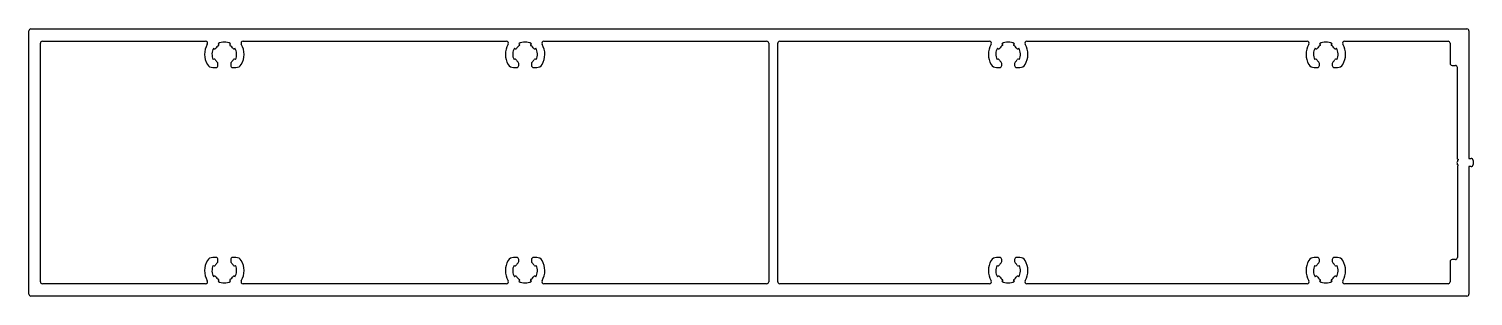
# Model space of a CAD drawing. Extents: x 3606 to 3957, y 1765 to 1830.
import ezdxf

# ---------------------------------------------------------------- set-up
doc = ezdxf.new("R2010")
doc.units = 0
doc.layers.add('RI-PROFILE', color=7, linetype='CONTINUOUS')

msp = doc.modelspace()

# ---------------------------------------------------------------- linework, layer by layer
at = {"layer": 'RI-PROFILE'}
for p, q in [((3605.92, 1765.61), (3605.92, 1829.61)), ((3606.42, 1830.11), (3955.42, 1830.11)), ((3955.92, 1829.61), (3955.92, 1798.61)), ((3608.72, 1768.61), (3608.72, 1826.61)), ((3609.22, 1827.11), (3648.86, 1827.11)), ((3650.84, 1825.43), (3650.99, 1825.28)), ((3652.05, 1826.34), (3651.9, 1826.49)), ((3654.95, 1826.49), (3654.8, 1826.34)), ((3655.86, 1825.28), (3656.01, 1825.43)), ((3657.98, 1827.11), (3721.96, 1827.11)), ((3723.94, 1825.43), (3724.09, 1825.28)), ((3725.15, 1826.34), (3725, 1826.49)), ((3728.05, 1826.49), (3727.9, 1826.34)), ((3728.96, 1825.28), (3729.11, 1825.43)), ((3731.08, 1827.11), (3785.22, 1827.11)), ((3785.72, 1826.61), (3785.72, 1768.61)), ((3787.92, 1768.61), (3787.92, 1826.61)), ((3788.42, 1827.11), (3839.36, 1827.11)), ((3841.34, 1825.43), (3841.49, 1825.28)), ((3842.55, 1826.34), (3842.4, 1826.49)), ((3845.45, 1826.49), (3845.3, 1826.34)), ((3846.36, 1825.28), (3846.51, 1825.43)), ((3848.48, 1827.11), (3916.56, 1827.11)), ((3918.54, 1825.43), (3918.69, 1825.28)), ((3919.75, 1826.34), (3919.6, 1826.49)), ((3922.65, 1826.49), (3922.5, 1826.34)), ((3923.56, 1825.28), (3923.71, 1825.43)), ((3925.68, 1827.11), (3950.82, 1827.11)), ((3951.32, 1826.61), (3951.32, 1821.71)), ((3650.94, 1822.75), (3650.7, 1822.64)), ((3656.14, 1822.64), (3655.91, 1822.75)), ((3724.04, 1822.75), (3723.8, 1822.64)), ((3729.24, 1822.64), (3729.01, 1822.75)), ((3841.44, 1822.75), (3841.2, 1822.64)), ((3846.64, 1822.64), (3846.41, 1822.75)), ((3918.64, 1822.75), (3918.4, 1822.64)), ((3923.84, 1822.64), (3923.61, 1822.75)), ((3650.59, 1820.71), (3651.37, 1820.71)), ((3651.87, 1821.21), (3651.87, 1821.65)), ((3654.97, 1821.65), (3654.97, 1821.21)), ((3655.47, 1820.71), (3656.25, 1820.71)), ((3723.69, 1820.71), (3724.47, 1820.71)), ((3724.97, 1821.21), (3724.97, 1821.65)), ((3728.07, 1821.65), (3728.07, 1821.21)), ((3728.57, 1820.71), (3729.35, 1820.71)), ((3841.09, 1820.71), (3841.87, 1820.71)), ((3842.37, 1821.21), (3842.37, 1821.65)), ((3845.47, 1821.65), (3845.47, 1821.21)), ((3845.97, 1820.71), (3846.75, 1820.71)), ((3918.29, 1820.71), (3919.07, 1820.71)), ((3919.57, 1821.21), (3919.57, 1821.65)), ((3922.67, 1821.65), (3922.67, 1821.21)), ((3923.17, 1820.71), (3923.95, 1820.71)), ((3951.82, 1821.21), (3952.62, 1821.21)), ((3953.12, 1798.44), (3953.12, 1820.71)), ((3953.12, 1798.44), (3953.32, 1798.44)), ((3953.12, 1798.14), (3953.12, 1797.84)), ((3953.32, 1798.14), (3953.12, 1798.14)), ((3953.12, 1797.08), (3953.12, 1797.38)), ((3953.32, 1798.44), (3953.32, 1798.14)), ((3955.92, 1798.61), (3956.42, 1798.61)), ((3956.92, 1798.11), (3956.92, 1797.11)), ((3953.32, 1797.08), (3953.12, 1797.08)), ((3953.12, 1796.78), (3953.32, 1796.78)), ((3953.12, 1796.78), (3953.12, 1774.51)), ((3953.32, 1796.78), (3953.32, 1797.08)), ((3955.92, 1796.61), (3955.92, 1765.61)), ((3956.42, 1796.61), (3955.92, 1796.61)), ((3651.37, 1774.51), (3650.59, 1774.51)), ((3650.7, 1772.58), (3650.94, 1772.47)), ((3651.87, 1773.57), (3651.87, 1774.01)), ((3654.97, 1774.01), (3654.97, 1773.57)), ((3656.25, 1774.51), (3655.47, 1774.51)), ((3655.91, 1772.47), (3656.14, 1772.58)), ((3724.47, 1774.51), (3723.69, 1774.51)), ((3723.8, 1772.58), (3724.04, 1772.47)), ((3724.97, 1773.57), (3724.97, 1774.01)), ((3728.07, 1774.01), (3728.07, 1773.57)), ((3729.35, 1774.51), (3728.57, 1774.51)), ((3729.01, 1772.47), (3729.24, 1772.58)), ((3841.87, 1774.51), (3841.09, 1774.51)), ((3841.2, 1772.58), (3841.44, 1772.47)), ((3842.37, 1773.57), (3842.37, 1774.01)), ((3845.47, 1774.01), (3845.47, 1773.57)), ((3846.75, 1774.51), (3845.97, 1774.51)), ((3846.41, 1772.47), (3846.64, 1772.58)), ((3919.07, 1774.51), (3918.29, 1774.51)), ((3918.4, 1772.58), (3918.64, 1772.47)), ((3919.57, 1773.57), (3919.57, 1774.01)), ((3922.67, 1774.01), (3922.67, 1773.57)), ((3923.95, 1774.51), (3923.17, 1774.51)), ((3923.61, 1772.47), (3923.84, 1772.58)), ((3951.32, 1773.51), (3951.32, 1768.61)), ((3952.62, 1774.01), (3951.82, 1774.01)), ((3650.99, 1769.93), (3650.84, 1769.78)), ((3656.01, 1769.78), (3655.86, 1769.93)), ((3724.09, 1769.93), (3723.94, 1769.78)), ((3729.11, 1769.78), (3728.96, 1769.93)), ((3841.49, 1769.93), (3841.34, 1769.78)), ((3846.51, 1769.78), (3846.36, 1769.93)), ((3918.69, 1769.93), (3918.54, 1769.78)), ((3923.71, 1769.78), (3923.56, 1769.93)), ((3648.86, 1768.11), (3609.22, 1768.11)), ((3651.9, 1768.72), (3652.05, 1768.87)), ((3654.8, 1768.87), (3654.95, 1768.72)), ((3721.96, 1768.11), (3657.98, 1768.11)), ((3725, 1768.72), (3725.15, 1768.87)), ((3727.9, 1768.87), (3728.05, 1768.72)), ((3785.22, 1768.11), (3731.08, 1768.11)), ((3839.36, 1768.11), (3788.42, 1768.11)), ((3842.4, 1768.72), (3842.55, 1768.87)), ((3845.3, 1768.87), (3845.45, 1768.72)), ((3916.56, 1768.11), (3848.48, 1768.11)), ((3919.6, 1768.72), (3919.75, 1768.87)), ((3922.5, 1768.87), (3922.65, 1768.72)), ((3950.82, 1768.11), (3925.68, 1768.11)), ((3955.42, 1765.11), (3606.42, 1765.11))]:
    msp.add_line(p, q, dxfattribs=at)
for centre, radius, start, end in [((3606.42, 1829.61), 0.5, 90, 180), ((3955.42, 1829.61), 0.5, 0, 90), ((3609.22, 1826.61), 0.5, 90, 180), ((3653.42, 1823.91), 4.8, 149.3739, 211.0076), ((3648.86, 1826.61), 0.5, 329.3739, 90), ((3653.42, 1823.91), 3, 149.4775, 205), ((3651.13, 1825.42), 0.2, 225, 326.537), ((3653.42, 1823.91), 2.55, 123.463, 146.537), ((3653.42, 1823.91), 3, 59.4775, 120.5225), ((3651.91, 1826.2), 0.2, 303.463, 45), ((3654.94, 1826.2), 0.2, 135, 236.537), ((3653.42, 1823.91), 2.55, 33.463, 56.537), ((3655.72, 1825.42), 0.2, 213.463, 315), ((3653.42, 1823.91), 3, 335, 30.5225), ((3657.98, 1826.61), 0.5, 90, 210.6261), ((3653.42, 1823.91), 4.8, 328.9924, 30.6261), ((3726.52, 1823.91), 4.8, 149.3739, 211.0076), ((3721.96, 1826.61), 0.5, 329.3739, 90), ((3726.52, 1823.91), 3, 149.4775, 205), ((3724.23, 1825.42), 0.2, 225, 326.537), ((3726.52, 1823.91), 2.55, 123.463, 146.537), ((3726.52, 1823.91), 3, 59.4775, 120.5225), ((3725.01, 1826.2), 0.2, 303.463, 45), ((3728.04, 1826.2), 0.2, 135, 236.537), ((3726.52, 1823.91), 2.55, 33.463, 56.537), ((3728.82, 1825.42), 0.2, 213.463, 315), ((3726.52, 1823.91), 3, 335, 30.5225), ((3731.08, 1826.61), 0.5, 90, 210.6261), ((3726.52, 1823.91), 4.8, 328.9924, 30.6261), ((3785.22, 1826.61), 0.5, 0, 90), ((3788.42, 1826.61), 0.5, 90, 180), ((3843.92, 1823.91), 4.8, 149.3739, 211.0076), ((3839.36, 1826.61), 0.5, 329.3739, 90), ((3843.92, 1823.91), 3, 149.4775, 205), ((3841.63, 1825.42), 0.2, 225, 326.537), ((3843.92, 1823.91), 2.55, 123.463, 146.537), ((3843.92, 1823.91), 3, 59.4775, 120.5225), ((3842.41, 1826.2), 0.2, 303.463, 45), ((3845.44, 1826.2), 0.2, 135, 236.537), ((3843.92, 1823.91), 2.55, 33.463, 56.537), ((3846.22, 1825.42), 0.2, 213.463, 315), ((3843.92, 1823.91), 3, 335, 30.5225), ((3848.48, 1826.61), 0.5, 90, 210.6261), ((3843.92, 1823.91), 4.8, 328.9924, 30.6261), ((3921.12, 1823.91), 4.8, 149.3739, 211.0076), ((3916.56, 1826.61), 0.5, 329.3739, 90), ((3921.12, 1823.91), 3, 149.4775, 205), ((3918.83, 1825.42), 0.2, 225, 326.537), ((3921.12, 1823.91), 2.55, 123.463, 146.537), ((3921.12, 1823.91), 3, 59.4775, 120.5225), ((3919.61, 1826.2), 0.2, 303.463, 45), ((3922.64, 1826.2), 0.2, 135, 236.537), ((3921.12, 1823.91), 2.55, 33.463, 56.537), ((3923.42, 1825.42), 0.2, 213.463, 315), ((3921.12, 1823.91), 3, 335, 30.5225), ((3925.68, 1826.61), 0.5, 90, 210.6261), ((3921.12, 1823.91), 4.8, 328.9924, 30.6261), ((3950.82, 1826.61), 0.5, 0, 90), ((3651.02, 1822.57), 0.2, 29.1706, 115), ((3653.42, 1823.91), 2.55, 209.1706, 227.7682), ((3651.37, 1821.65), 0.5, 0, 47.7682), ((3655.47, 1821.65), 0.5, 132.2318, 180), ((3653.42, 1823.91), 2.55, 312.2318, 330.8294), ((3655.82, 1822.57), 0.2, 65, 150.8294), ((3724.12, 1822.57), 0.2, 29.1706, 115), ((3726.52, 1823.91), 2.55, 209.1706, 227.7682), ((3724.47, 1821.65), 0.5, 0, 47.7682), ((3728.57, 1821.65), 0.5, 132.2318, 180), ((3726.52, 1823.91), 2.55, 312.2318, 330.8294), ((3728.92, 1822.57), 0.2, 65, 150.8294), ((3841.52, 1822.57), 0.2, 29.1706, 115), ((3843.92, 1823.91), 2.55, 209.1706, 227.7682), ((3841.87, 1821.65), 0.5, 0, 47.7682), ((3845.97, 1821.65), 0.5, 132.2318, 180), ((3843.92, 1823.91), 2.55, 312.2318, 330.8294), ((3846.32, 1822.57), 0.2, 65, 150.8294), ((3918.72, 1822.57), 0.2, 29.1706, 115), ((3921.12, 1823.91), 2.55, 209.1706, 227.7682), ((3919.07, 1821.65), 0.5, 0, 47.7682), ((3923.17, 1821.65), 0.5, 132.2318, 180), ((3921.12, 1823.91), 2.55, 312.2318, 330.8294), ((3923.52, 1822.57), 0.2, 65, 150.8294), ((3951.82, 1821.71), 0.5, 180, 270), ((3650.59, 1822.21), 1.5, 211.0076, 270), ((3651.37, 1821.21), 0.5, 270, 0), ((3655.47, 1821.21), 0.5, 180, 270), ((3656.25, 1822.21), 1.5, 270, 328.9924), ((3723.69, 1822.21), 1.5, 211.0076, 270), ((3724.47, 1821.21), 0.5, 270, 360), ((3728.57, 1821.21), 0.5, 180, 270), ((3729.35, 1822.21), 1.5, 270, 328.9924), ((3841.09, 1822.21), 1.5, 211.0076, 270), ((3841.87, 1821.21), 0.5, 270, 360), ((3845.97, 1821.21), 0.5, 180, 270), ((3846.75, 1822.21), 1.5, 270, 328.9924), ((3918.29, 1822.21), 1.5, 211.0076, 270), ((3919.07, 1821.21), 0.5, 270, 0), ((3923.17, 1821.21), 0.5, 180, 270), ((3923.95, 1822.21), 1.5, 270, 328.9924), ((3952.62, 1820.71), 0.5, 0, 90), ((3953.22, 1797.61), 0.25, 113.5782, 246.4218), ((3956.42, 1798.11), 0.5, 0, 90), ((3956.42, 1797.11), 0.5, 270, 360), ((3653.42, 1771.31), 4.8, 148.9924, 210.6261), ((3650.59, 1773.01), 1.5, 90, 148.9924), ((3653.42, 1771.31), 3, 155, 210.5225), ((3651.02, 1772.65), 0.2, 245, 330.8294), ((3653.42, 1771.31), 2.55, 132.2318, 150.8294), ((3651.37, 1774.01), 0.5, 0, 90), ((3651.37, 1773.57), 0.5, 312.2318, 360), ((3655.47, 1774.01), 0.5, 90, 180), ((3655.47, 1773.57), 0.5, 180, 227.7682), ((3653.42, 1771.31), 2.55, 29.1706, 47.7682), ((3655.82, 1772.65), 0.2, 209.1706, 295), ((3653.42, 1771.31), 3, 329.4775, 25), ((3656.25, 1773.01), 1.5, 31.0076, 90), ((3653.42, 1771.31), 4.8, 329.3739, 31.0076), ((3726.52, 1771.31), 4.8, 148.9924, 210.6261), ((3723.69, 1773.01), 1.5, 90, 148.9924), ((3726.52, 1771.31), 3, 155, 210.5225), ((3724.12, 1772.65), 0.2, 245, 330.8294), ((3726.52, 1771.31), 2.55, 132.2318, 150.8294), ((3724.47, 1774.01), 0.5, 0, 90), ((3724.47, 1773.57), 0.5, 312.2318, 360), ((3728.57, 1774.01), 0.5, 90, 180), ((3728.57, 1773.57), 0.5, 180, 227.7682), ((3726.52, 1771.31), 2.55, 29.1706, 47.7682), ((3728.92, 1772.65), 0.2, 209.1706, 295), ((3726.52, 1771.31), 3, 329.4775, 25), ((3729.35, 1773.01), 1.5, 31.0076, 90), ((3726.52, 1771.31), 4.8, 329.3739, 31.0076), ((3843.92, 1771.31), 4.8, 148.9924, 210.6261), ((3841.09, 1773.01), 1.5, 90, 148.9924), ((3843.92, 1771.31), 3, 155, 210.5225), ((3841.52, 1772.65), 0.2, 245, 330.8294), ((3843.92, 1771.31), 2.55, 132.2318, 150.8294), ((3841.87, 1774.01), 0.5, 0, 90), ((3841.87, 1773.57), 0.5, 312.2318, 360), ((3845.97, 1774.01), 0.5, 90, 180), ((3845.97, 1773.57), 0.5, 180, 227.7682), ((3843.92, 1771.31), 2.55, 29.1706, 47.7682), ((3846.32, 1772.65), 0.2, 209.1706, 295), ((3843.92, 1771.31), 3, 329.4775, 25), ((3846.75, 1773.01), 1.5, 31.0076, 90), ((3843.92, 1771.31), 4.8, 329.3739, 31.0076), ((3921.12, 1771.31), 4.8, 148.9924, 210.6261), ((3918.29, 1773.01), 1.5, 90, 148.9924), ((3921.12, 1771.31), 3, 155, 210.5225), ((3918.72, 1772.65), 0.2, 245, 330.8294), ((3921.12, 1771.31), 2.55, 132.2318, 150.8294), ((3919.07, 1774.01), 0.5, 0, 90), ((3919.07, 1773.57), 0.5, 312.2318, 0), ((3923.17, 1774.01), 0.5, 90, 180), ((3923.17, 1773.57), 0.5, 180, 227.7682), ((3921.12, 1771.31), 2.55, 29.1706, 47.7682), ((3923.52, 1772.65), 0.2, 209.1706, 295), ((3921.12, 1771.31), 3, 329.4775, 25), ((3923.95, 1773.01), 1.5, 31.0076, 90), ((3921.12, 1771.31), 4.8, 329.3739, 31.0076), ((3951.82, 1773.51), 0.5, 90, 180), ((3952.62, 1774.51), 0.5, 270, 0), ((3651.13, 1769.79), 0.2, 33.463, 135), ((3653.42, 1771.31), 2.55, 213.463, 236.537), ((3651.91, 1769.01), 0.2, 315, 56.537), ((3654.94, 1769.01), 0.2, 123.463, 225), ((3653.42, 1771.31), 2.55, 303.463, 326.537), ((3655.72, 1769.79), 0.2, 45, 146.537), ((3724.23, 1769.79), 0.2, 33.463, 135), ((3726.52, 1771.31), 2.55, 213.463, 236.537), ((3725.01, 1769.01), 0.2, 315, 56.537), ((3728.04, 1769.01), 0.2, 123.463, 225), ((3726.52, 1771.31), 2.55, 303.463, 326.537), ((3728.82, 1769.79), 0.2, 45, 146.537), ((3841.63, 1769.79), 0.2, 33.463, 135), ((3843.92, 1771.31), 2.55, 213.463, 236.537), ((3842.41, 1769.01), 0.2, 315, 56.537), ((3845.44, 1769.01), 0.2, 123.463, 225), ((3843.92, 1771.31), 2.55, 303.463, 326.537), ((3846.22, 1769.79), 0.2, 45, 146.537), ((3918.83, 1769.79), 0.2, 33.463, 135), ((3921.12, 1771.31), 2.55, 213.463, 236.537), ((3919.61, 1769.01), 0.2, 315, 56.537), ((3922.64, 1769.01), 0.2, 123.463, 225), ((3921.12, 1771.31), 2.55, 303.463, 326.537), ((3923.42, 1769.79), 0.2, 45, 146.537), ((3606.42, 1765.61), 0.5, 180, 270), ((3609.22, 1768.61), 0.5, 180, 270), ((3648.86, 1768.61), 0.5, 270, 30.6261), ((3653.42, 1771.31), 3, 239.4775, 300.5225), ((3657.98, 1768.61), 0.5, 149.3739, 270), ((3721.96, 1768.61), 0.5, 270, 30.6261), ((3726.52, 1771.31), 3, 239.4775, 300.5225), ((3731.08, 1768.61), 0.5, 149.3739, 270), ((3785.22, 1768.61), 0.5, 270, 360), ((3788.42, 1768.61), 0.5, 180, 270), ((3839.36, 1768.61), 0.5, 270, 30.6261), ((3843.92, 1771.31), 3, 239.4775, 300.5225), ((3848.48, 1768.61), 0.5, 149.3739, 270), ((3916.56, 1768.61), 0.5, 270, 30.6261), ((3921.12, 1771.31), 3, 239.4775, 300.5225), ((3925.68, 1768.61), 0.5, 149.3739, 270), ((3950.82, 1768.61), 0.5, 270, 0), ((3955.42, 1765.61), 0.5, 270, 360)]:
    msp.add_arc(centre, radius, start, end, dxfattribs=at)

doc.saveas('drawing.dxf')
